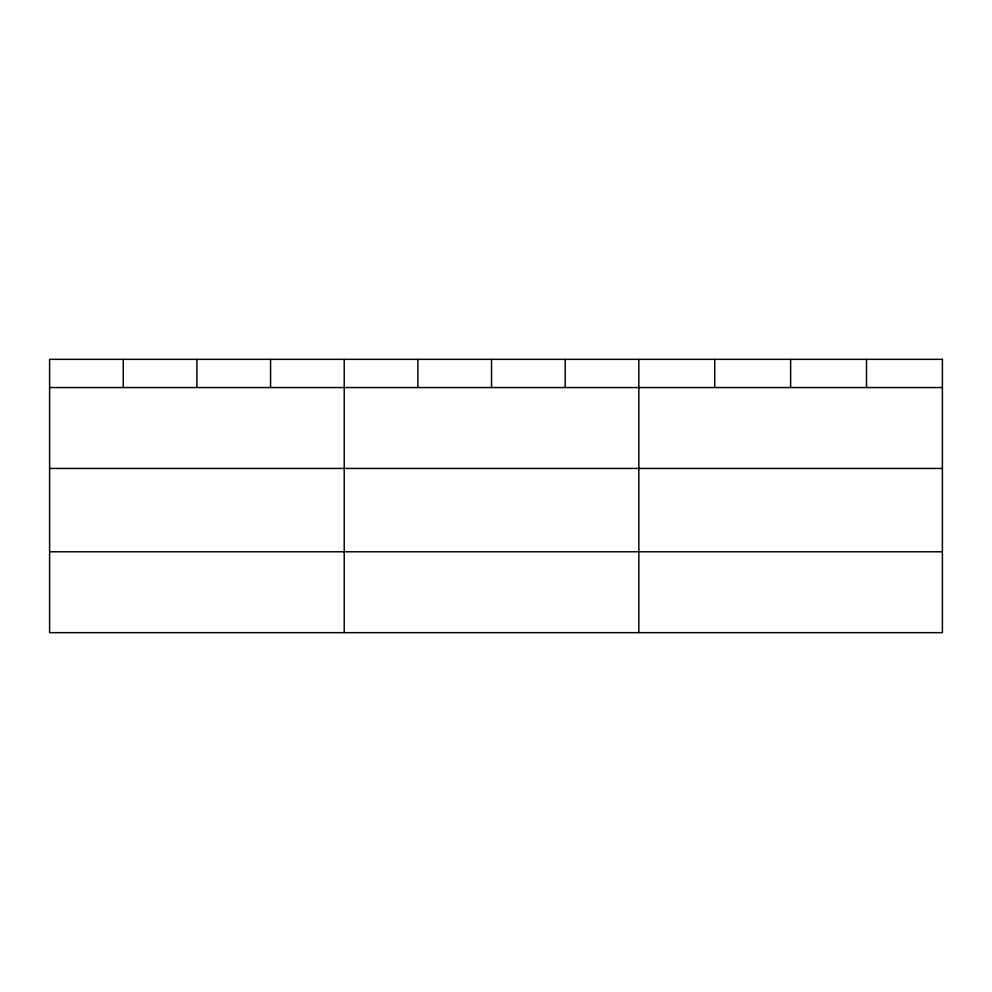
<?xml version="1.0" encoding="UTF-8"?>
<svg xmlns="http://www.w3.org/2000/svg" width="992" height="992" viewBox="0 0 992 992"><rect width="100%" height="100%" fill="white"/><g stroke="black" fill="none" stroke-linecap="round" stroke-linejoin="round"><path stroke-width="1.49" d="M49.6 387.55L942.4 387.55M49.6 468.435L942.4 468.435M49.6 551.775L942.4 551.775M866.512 359.34L866.512 387.55M790.624 359.34L790.624 387.55M714.736 359.34L714.736 387.55M638.848 359.34L638.848 632.66M565.192 359.34L565.192 387.55M491.536 359.34L491.536 387.55M417.88 359.34L417.88 387.55M344.224 359.34L344.224 632.66M270.568 359.34L270.568 387.55M196.912 359.34L196.912 387.55M123.256 359.34L123.256 387.55M942.4 359.34L49.6 359.34L49.6 632.66L942.4 632.66L942.4 359.34"/></g></svg>
